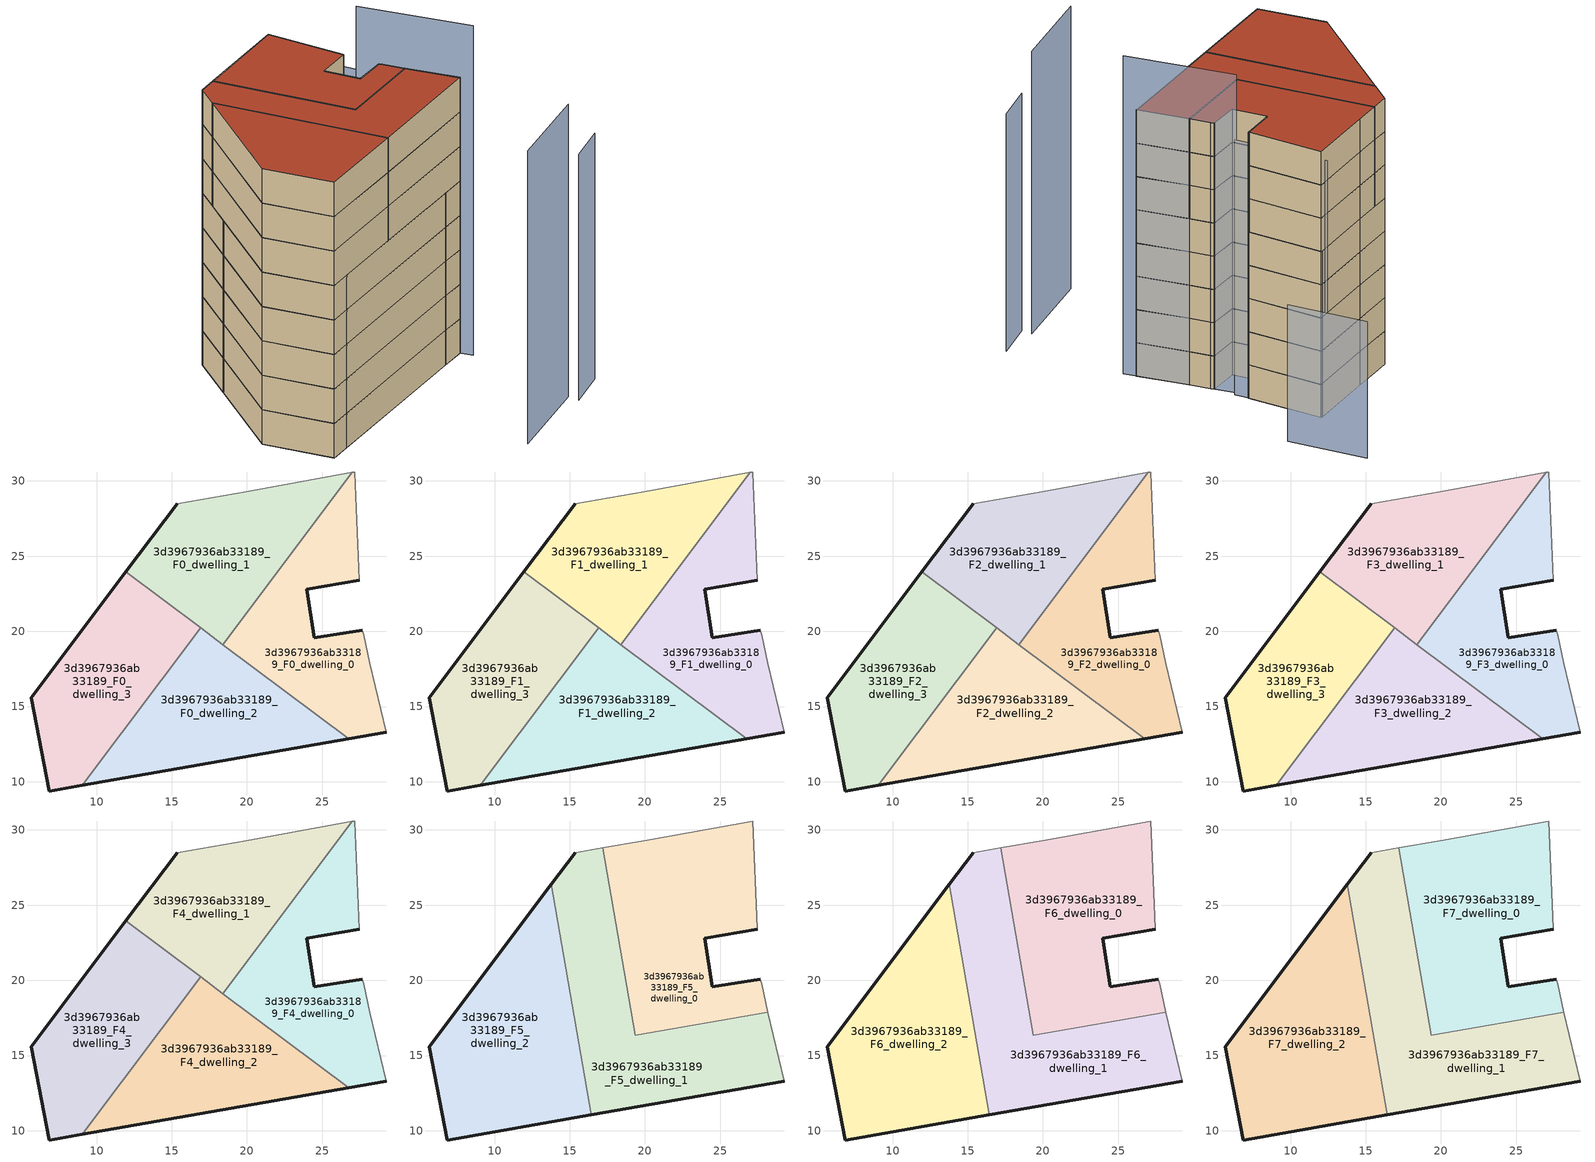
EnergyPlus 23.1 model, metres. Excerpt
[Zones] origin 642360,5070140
3d3967936ab33189_F0_dwelling_0
 floor ground (EU_floor_Construction): 29.27,13.28 28.17,17.89 27.77,19.79 27.67,20.09 24.47,19.59 23.97,22.79 27.47,23.39 27.17,30.59 27.01,30.57 18.4,19.12 26.75,12.84 z0
 wall outside (EU_wall_Construction): 29.27,13.28 26.75,12.84 / 27.47,23.39 23.97,22.79 24.47,19.59 27.67,20.09 z0:3
 wall adiabatic (EU_wall_Construction): 27.67,20.09 27.77,19.79 28.17,17.89 29.27,13.28 / 27.01,30.57 27.17,30.59 27.47,23.39 z0:3
 wall to 3d3967936ab33189_F0_dwelling_1 (EU_wall_Construction): 18.4,19.12 27.01,30.57 z0:3
 wall to 3d3967936ab33189_F0_dwelling_2 (EU_wall_Construction): 26.75,12.84 18.4,19.12 z0:3
3d3967936ab33189_F0_dwelling_1
 floor ground (EU_floor_Construction): 18.4,19.12 27.01,30.57 19.97,29.3 15.36,28.5 11.96,23.97 z0
 wall outside (EU_wall_Construction): 11.96,23.97 15.36,28.5 z0:3
 wall adiabatic (EU_wall_Construction): 15.36,28.5 19.97,29.3 27.01,30.57 z0:3
 wall to 3d3967936ab33189_F0_dwelling_3 (EU_wall_Construction): 16.93,20.23 11.96,23.97 z0:3
 wall to 3d3967936ab33189_F0_dwelling_2 (EU_wall_Construction): 18.4,19.12 16.93,20.23 z0:3
3d3967936ab33189_F0_dwelling_2
 floor ground (EU_floor_Construction): 26.75,12.84 16.93,20.23 9.06,9.77 z0
 wall outside (EU_wall_Construction): 26.75,12.84 9.06,9.77 z0:3
 wall to 3d3967936ab33189_F0_dwelling_3 (EU_wall_Construction): 9.06,9.77 16.93,20.23 z0:3
3d3967936ab33189_F0_dwelling_3
 floor ground (EU_floor_Construction): 9.06,9.77 16.93,20.23 11.96,23.97 5.65,15.59 6.85,9.39 z0
 wall outside (EU_wall_Construction): 9.06,9.77 6.85,9.39 5.65,15.59 11.96,23.97 z0:3
3d3967936ab33189_F1_dwelling_0
 floor to 3d3967936ab33189_F0_dwelling_0 (EU_floor_Construction): 29.27,13.28 28.17,17.89 27.77,19.79 27.67,20.09 24.47,19.59 23.97,22.79 27.47,23.39 27.17,30.59 27.01,30.57 18.4,19.12 26.75,12.84 z3
 wall outside (EU_wall_Construction): 29.27,13.28 26.75,12.84 / 27.47,23.39 23.97,22.79 24.47,19.59 27.67,20.09 z3:6
 wall adiabatic (EU_wall_Construction): 27.67,20.09 27.77,19.79 28.17,17.89 29.27,13.28 / 27.01,30.57 27.17,30.59 27.47,23.39 z3:6
 wall to 3d3967936ab33189_F1_dwelling_1 (EU_wall_Construction): 18.4,19.12 27.01,30.57 z3:6
 wall to 3d3967936ab33189_F1_dwelling_2 (EU_wall_Construction): 26.75,12.84 18.4,19.12 z3:6
3d3967936ab33189_F1_dwelling_1
 floor to 3d3967936ab33189_F0_dwelling_1 (EU_floor_Construction): 18.4,19.12 27.01,30.57 19.97,29.3 15.36,28.5 11.96,23.97 z3
 wall outside (EU_wall_Construction): 11.96,23.97 15.36,28.5 z3:6
 wall adiabatic (EU_wall_Construction): 15.36,28.5 19.97,29.3 27.01,30.57 z3:6
 wall to 3d3967936ab33189_F1_dwelling_3 (EU_wall_Construction): 16.93,20.23 11.96,23.97 z3:6
 wall to 3d3967936ab33189_F1_dwelling_2 (EU_wall_Construction): 18.4,19.12 16.93,20.23 z3:6
3d3967936ab33189_F1_dwelling_2
 floor to 3d3967936ab33189_F0_dwelling_2 (EU_floor_Construction): 26.75,12.84 16.93,20.23 9.06,9.77 z3
 wall outside (EU_wall_Construction): 26.75,12.84 9.06,9.77 z3:6
 wall to 3d3967936ab33189_F1_dwelling_3 (EU_wall_Construction): 9.06,9.77 16.93,20.23 z3:6
3d3967936ab33189_F1_dwelling_3
 floor to 3d3967936ab33189_F0_dwelling_3 (EU_floor_Construction): 9.06,9.77 16.93,20.23 11.96,23.97 5.65,15.59 6.85,9.39 z3
 wall outside (EU_wall_Construction): 9.06,9.77 6.85,9.39 5.65,15.59 11.96,23.97 z3:6
3d3967936ab33189_F2_dwelling_0
 floor to 3d3967936ab33189_F1_dwelling_0 (EU_floor_Construction): 29.27,13.28 28.17,17.89 27.77,19.79 27.67,20.09 24.47,19.59 23.97,22.79 27.47,23.39 27.17,30.59 27.01,30.57 18.4,19.12 26.75,12.84 z6
 wall outside (EU_wall_Construction): 29.27,13.28 26.75,12.84 / 27.47,23.39 23.97,22.79 24.47,19.59 27.67,20.09 z6:9
 wall adiabatic (EU_wall_Construction): 27.67,20.09 27.77,19.79 28.17,17.89 29.27,13.28 / 27.01,30.57 27.17,30.59 27.47,23.39 z6:9
 wall to 3d3967936ab33189_F2_dwelling_1 (EU_wall_Construction): 18.4,19.12 27.01,30.57 z6:9
 wall to 3d3967936ab33189_F2_dwelling_2 (EU_wall_Construction): 26.75,12.84 18.4,19.12 z6:9
3d3967936ab33189_F2_dwelling_1
 floor to 3d3967936ab33189_F1_dwelling_1 (EU_floor_Construction): 18.4,19.12 27.01,30.57 19.97,29.3 15.36,28.5 11.96,23.97 z6
 wall outside (EU_wall_Construction): 11.96,23.97 15.36,28.5 z6:9
 wall adiabatic (EU_wall_Construction): 15.36,28.5 19.97,29.3 27.01,30.57 z6:9
 wall to 3d3967936ab33189_F2_dwelling_3 (EU_wall_Construction): 16.93,20.23 11.96,23.97 z6:9
 wall to 3d3967936ab33189_F2_dwelling_2 (EU_wall_Construction): 18.4,19.12 16.93,20.23 z6:9
3d3967936ab33189_F2_dwelling_2
 floor to 3d3967936ab33189_F1_dwelling_2 (EU_floor_Construction): 26.75,12.84 16.93,20.23 9.06,9.77 z6
 wall outside (EU_wall_Construction): 26.75,12.84 9.06,9.77 z6:9
 wall to 3d3967936ab33189_F2_dwelling_3 (EU_wall_Construction): 9.06,9.77 16.93,20.23 z6:9
3d3967936ab33189_F2_dwelling_3
 floor to 3d3967936ab33189_F1_dwelling_3 (EU_floor_Construction): 9.06,9.77 16.93,20.23 11.96,23.97 5.65,15.59 6.85,9.39 z6
 wall outside (EU_wall_Construction): 9.06,9.77 6.85,9.39 5.65,15.59 11.96,23.97 z6:9
3d3967936ab33189_F3_dwelling_0
 floor to 3d3967936ab33189_F2_dwelling_0 (EU_floor_Construction): 29.27,13.28 28.17,17.89 27.77,19.79 27.67,20.09 24.47,19.59 23.97,22.79 27.47,23.39 27.17,30.59 27.01,30.57 18.4,19.12 26.75,12.84 z9
 wall outside (EU_wall_Construction): 29.27,13.28 26.75,12.84 / 27.47,23.39 23.97,22.79 24.47,19.59 27.67,20.09 z9:12
 wall adiabatic (EU_wall_Construction): 27.67,20.09 27.77,19.79 28.17,17.89 29.27,13.28 / 27.01,30.57 27.17,30.59 27.47,23.39 z9:12
 wall to 3d3967936ab33189_F3_dwelling_1 (EU_wall_Construction): 18.4,19.12 27.01,30.57 z9:12
 wall to 3d3967936ab33189_F3_dwelling_2 (EU_wall_Construction): 26.75,12.84 18.4,19.12 z9:12
3d3967936ab33189_F3_dwelling_1
 floor to 3d3967936ab33189_F2_dwelling_1 (EU_floor_Construction): 18.4,19.12 27.01,30.57 19.97,29.3 15.36,28.5 11.96,23.97 z9
 wall outside (EU_wall_Construction): 11.96,23.97 15.36,28.5 z9:12
 wall adiabatic (EU_wall_Construction): 15.36,28.5 19.97,29.3 27.01,30.57 z9:12
 wall to 3d3967936ab33189_F3_dwelling_3 (EU_wall_Construction): 16.93,20.23 11.96,23.97 z9:12
 wall to 3d3967936ab33189_F3_dwelling_2 (EU_wall_Construction): 18.4,19.12 16.93,20.23 z9:12
3d3967936ab33189_F3_dwelling_2
 floor to 3d3967936ab33189_F2_dwelling_2 (EU_floor_Construction): 26.75,12.84 16.93,20.23 9.06,9.77 z9
 wall outside (EU_wall_Construction): 26.75,12.84 9.06,9.77 z9:12
 wall to 3d3967936ab33189_F3_dwelling_3 (EU_wall_Construction): 9.06,9.77 16.93,20.23 z9:12
3d3967936ab33189_F3_dwelling_3
 floor to 3d3967936ab33189_F2_dwelling_3 (EU_floor_Construction): 9.06,9.77 16.93,20.23 11.96,23.97 5.65,15.59 6.85,9.39 z9
 wall outside (EU_wall_Construction): 9.06,9.77 6.85,9.39 5.65,15.59 11.96,23.97 z9:12
3d3967936ab33189_F4_dwelling_0
 floor to 3d3967936ab33189_F3_dwelling_0 (EU_floor_Construction): 29.27,13.28 28.17,17.89 27.77,19.79 27.67,20.09 24.47,19.59 23.97,22.79 27.47,23.39 27.17,30.59 27.01,30.57 18.4,19.12 26.75,12.84 z12
 wall outside (EU_wall_Construction): 29.27,13.28 26.75,12.84 / 27.47,23.39 23.97,22.79 24.47,19.59 27.67,20.09 z12:15
 wall adiabatic (EU_wall_Construction): 27.67,20.09 27.77,19.79 28.17,17.89 29.27,13.28 / 27.01,30.57 27.17,30.59 27.47,23.39 z12:15
 wall to 3d3967936ab33189_F4_dwelling_1 (EU_wall_Construction): 18.4,19.12 27.01,30.57 z12:15
 wall to 3d3967936ab33189_F4_dwelling_2 (EU_wall_Construction): 26.75,12.84 18.4,19.12 z12:15
3d3967936ab33189_F4_dwelling_1
 floor to 3d3967936ab33189_F3_dwelling_1 (EU_floor_Construction): 18.4,19.12 27.01,30.57 19.97,29.3 15.36,28.5 11.96,23.97 z12
 wall outside (EU_wall_Construction): 11.96,23.97 15.36,28.5 z12:15
 wall adiabatic (EU_wall_Construction): 15.36,28.5 19.97,29.3 27.01,30.57 z12:15
 wall to 3d3967936ab33189_F4_dwelling_3 (EU_wall_Construction): 16.93,20.23 11.96,23.97 z12:15
 wall to 3d3967936ab33189_F4_dwelling_2 (EU_wall_Construction): 18.4,19.12 16.93,20.23 z12:15
3d3967936ab33189_F4_dwelling_2
 floor to 3d3967936ab33189_F3_dwelling_2 (EU_floor_Construction): 26.75,12.84 16.93,20.23 9.06,9.77 z12
 wall outside (EU_wall_Construction): 26.75,12.84 9.06,9.77 z12:15
 wall to 3d3967936ab33189_F4_dwelling_3 (EU_wall_Construction): 9.06,9.77 16.93,20.23 z12:15
 ceiling adiabatic (EU_roof_Construction): 18.96,18.71 16.93,20.23 21.56,16.75 19.36,16.37 z15
3d3967936ab33189_F4_dwelling_3
 floor to 3d3967936ab33189_F3_dwelling_3 (EU_floor_Construction): 9.06,9.77 16.93,20.23 11.96,23.97 5.65,15.59 6.85,9.39 z12
 wall outside (EU_wall_Construction): 9.06,9.77 6.85,9.39 5.65,15.59 11.96,23.97 z12:15
3d3967936ab33189_F5_dwelling_0
 floor to 3d3967936ab33189_F4_dwelling_0 (EU_floor_Construction): 28.17,17.9 27.77,19.79 27.67,20.09 24.47,19.59 23.97,22.79 27.47,23.39 27.47,23.48 27.17,30.59 27.01,30.57 18.79,19.64 18.96,18.71 21.56,16.75 z15
 floor adiabatic (EU_floor_Construction): 21.56,16.75 18.96,18.71 19.36,16.37 z15
 floor to 3d3967936ab33189_F4_dwelling_1 (EU_floor_Construction): 18.79,19.64 27.01,30.57 19.97,29.3 17.2,28.82 z15
 wall outside (EU_wall_Construction): 27.47,23.39 23.97,22.79 24.47,19.59 27.67,20.09 z15:18
 wall adiabatic (EU_wall_Construction): 27.67,20.09 27.77,19.79 28.17,17.9 / 17.2,28.82 19.97,29.3 27.17,30.59 27.47,23.48 27.47,23.39 z15:18
 wall to 3d3967936ab33189_F5_dwelling_1 (EU_wall_Construction): 28.17,17.9 19.36,16.37 17.2,28.82 z15:18
3d3967936ab33189_F5_dwelling_1
 floor to 3d3967936ab33189_F4_dwelling_1 (EU_floor_Construction): 18.4,19.12 18.79,19.64 17.2,28.82 15.36,28.5 13.77,26.38 14.52,22.04 z15
 floor to 3d3967936ab33189_F4_dwelling_0 (EU_floor_Construction): 29.27,13.28 28.17,17.89 28.17,17.9 21.56,16.75 26.75,12.84 z15; 18.96,18.71 18.79,19.64 18.4,19.12 z15
 floor to 3d3967936ab33189_F4_dwelling_2 (EU_floor_Construction): 26.75,12.84 21.56,16.75 19.36,16.37 18.96,18.71 16.93,20.23 15.23,17.97 16.43,11.05 z15
 floor to 3d3967936ab33189_F4_dwelling_3 (EU_floor_Construction): 15.23,17.97 16.93,20.23 14.52,22.04 z15
 wall outside (EU_wall_Construction): 29.27,13.28 16.43,11.05 / 13.77,26.38 15.36,28.5 z15:18
 wall adiabatic (EU_wall_Construction): 28.17,17.9 28.17,17.89 29.27,13.28 / 15.36,28.5 17.2,28.82 z15:18
 wall to 3d3967936ab33189_F5_dwelling_2 (EU_wall_Construction): 16.43,11.05 13.77,26.38 z15:18
3d3967936ab33189_F5_dwelling_2
 floor to 3d3967936ab33189_F4_dwelling_2 (EU_floor_Construction): 16.43,11.05 15.23,17.97 9.06,9.77 z15
 floor to 3d3967936ab33189_F4_dwelling_3 (EU_floor_Construction): 9.06,9.77 15.23,17.97 14.52,22.04 11.96,23.97 5.65,15.59 6.85,9.39 z15
 floor to 3d3967936ab33189_F4_dwelling_1 (EU_floor_Construction): 14.52,22.04 13.77,26.38 11.96,23.97 z15
 wall outside (EU_wall_Construction): 16.43,11.05 6.85,9.39 5.65,15.59 13.77,26.38 z15:18
3d3967936ab33189_F6_dwelling_0
 floor to 3d3967936ab33189_F5_dwelling_0 (EU_floor_Construction): 28.17,17.9 27.77,19.79 27.67,20.09 24.47,19.59 23.97,22.79 27.47,23.39 27.47,23.48 27.17,30.59 19.97,29.3 17.2,28.82 19.36,16.37 z18
 wall outside (EU_wall_Construction): 27.47,23.39 23.97,22.79 24.47,19.59 27.67,20.09 z18:21
 wall adiabatic (EU_wall_Construction): 27.67,20.09 27.77,19.79 28.17,17.9 / 17.2,28.82 19.97,29.3 27.17,30.59 27.47,23.48 27.47,23.39 z18:21
 wall to 3d3967936ab33189_F6_dwelling_1 (EU_wall_Construction): 28.17,17.9 19.36,16.37 17.2,28.82 z18:21
3d3967936ab33189_F6_dwelling_1
 floor to 3d3967936ab33189_F5_dwelling_1 (EU_floor_Construction): 29.27,13.28 28.17,17.89 28.17,17.9 19.36,16.37 17.2,28.82 15.36,28.5 13.77,26.38 16.43,11.05 z18
 wall outside (EU_wall_Construction): 29.27,13.28 16.43,11.05 / 13.77,26.38 15.36,28.5 z18:21
 wall adiabatic (EU_wall_Construction): 28.17,17.9 28.17,17.89 29.27,13.28 / 15.36,28.5 17.2,28.82 z18:21
 wall to 3d3967936ab33189_F6_dwelling_2 (EU_wall_Construction): 16.43,11.05 13.77,26.38 z18:21
3d3967936ab33189_F6_dwelling_2
 floor to 3d3967936ab33189_F5_dwelling_2 (EU_floor_Construction): 16.43,11.05 13.77,26.38 5.65,15.59 6.85,9.39 z18
 wall outside (EU_wall_Construction): 16.43,11.05 6.85,9.39 5.65,15.59 13.77,26.38 z18:21
3d3967936ab33189_F7_dwelling_0
 floor to 3d3967936ab33189_F6_dwelling_0 (EU_floor_Construction): 28.17,17.9 27.77,19.79 27.67,20.09 24.47,19.59 23.97,22.79 27.47,23.39 27.47,23.48 27.17,30.59 19.97,29.3 17.2,28.82 19.36,16.37 z21
 wall outside (EU_wall_Construction): 27.47,23.39 23.97,22.79 24.47,19.59 27.67,20.09 z21:24
 wall adiabatic (EU_wall_Construction): 27.67,20.09 27.77,19.79 28.17,17.9 / 17.2,28.82 19.97,29.3 27.17,30.59 27.47,23.48 27.47,23.39 z21:24
 wall to 3d3967936ab33189_F7_dwelling_1 (EU_wall_Construction): 28.17,17.9 19.36,16.37 17.2,28.82 z21:24
 roof outside (EU_roof_Construction): 27.17,30.59 27.47,23.48 27.47,23.39 23.97,22.79 24.47,19.59 27.67,20.09 27.77,19.79 28.17,17.9 19.36,16.37 17.2,28.82 19.97,29.3 z24
3d3967936ab33189_F7_dwelling_1
 floor to 3d3967936ab33189_F6_dwelling_1 (EU_floor_Construction): 29.27,13.28 28.17,17.89 28.17,17.9 19.36,16.37 17.2,28.82 15.36,28.5 13.77,26.38 16.43,11.05 z21
 wall outside (EU_wall_Construction): 29.27,13.28 16.43,11.05 / 13.77,26.38 15.36,28.5 z21:24
 wall adiabatic (EU_wall_Construction): 28.17,17.9 28.17,17.89 29.27,13.28 / 15.36,28.5 17.2,28.82 z21:24
 wall to 3d3967936ab33189_F7_dwelling_2 (EU_wall_Construction): 16.43,11.05 13.77,26.38 z21:24
 roof outside (EU_roof_Construction): 28.17,17.9 28.17,17.89 29.27,13.28 16.43,11.05 13.77,26.38 15.36,28.5 17.2,28.82 19.36,16.37 z24
3d3967936ab33189_F7_dwelling_2
 floor to 3d3967936ab33189_F6_dwelling_2 (EU_floor_Construction): 16.43,11.05 13.77,26.38 5.65,15.59 6.85,9.39 z21
 wall outside (EU_wall_Construction): 16.43,11.05 6.85,9.39 5.65,15.59 13.77,26.38 z21:24
 roof outside (EU_roof_Construction): 13.77,26.38 16.43,11.05 6.85,9.39 5.65,15.59 z24
shading: 18.16,-1.43 27.39,1.32 z0:25.5; 27.37,0.28 31.47,1.68 z0:21.4; 29.53,12.17 27.19,21.97 z0:28.7; 27.57,22.09 26.55,30.72 z0:23; 32.59,31.1 31.51,38.39 z0:12.3
[Building]
EU S2 Campaign: North Axis=0; Terrain=City; Solar Distribution=FullExterior
[Site:Location]
Lyon-Bron: Latitude=45.75; Longitude=5; Time Zone=1; Elevation=198
[SizingPeriod:WeatherFileDays]
AnnualSizingPeriod: Begin Month=1; Begin Day of Month=1; End Month=12; End Day of Month=31; Day of Week for Start Day=Monday; Use Weather File Daylight Saving Period=No; Use Weather File Rain and Snow Indicators=No
[MATERIAL]
EU_InternalMass_Material: Roughness=MediumRough; Thickness=0.1; Conductivity=1; Density=1800; Specific Heat=900; Thermal Absorptance=0.9; Solar Absorptance=0.7; Visible Absorptance=0.7
[MATERIAL:NOMASS] Roughness=MediumRough; Thermal Absorptance=0.9; Solar Absorptance=0.7; Visible Absorptance=0.7
Name | Thermal Resistance
EU_wall_NoMass | 0.776494
EU_roof_NoMass | 0.486893
EU_floor_NoMass | 0.421597
[CONSTRUCTION]
EU_wall_Construction: EU_wall_NoMass
EU_roof_Construction: EU_roof_NoMass
EU_floor_Construction: EU_floor_NoMass
EU_InternalMass_Construction: EU_InternalMass_Material
[ZONE] Type=1; Multiplier=1; Ceiling Height=autocalculate; Floor Area=autocalculate; Part of Total Floor Area=Yes
Name | Volume
3d3967936ab33189_F0_dwelling_0; 3d3967936ab33189_F1_dwelling_0; 3d3967936ab33189_F2_dwelling_0; 3d3967936ab33189_F3_dwelling_0; 3d3967936ab33189_F4_dwelling_0 | 241.295
3d3967936ab33189_F5_dwelling_0; 3d3967936ab33189_F6_dwelling_0; 3d3967936ab33189_F7_dwelling_0 | 321.749
3d3967936ab33189_F0_dwelling_1; 3d3967936ab33189_F1_dwelling_1; 3d3967936ab33189_F2_dwelling_1; 3d3967936ab33189_F3_dwelling_1; 3d3967936ab33189_F4_dwelling_1 | 241.317
3d3967936ab33189_F5_dwelling_1; 3d3967936ab33189_F6_dwelling_1; 3d3967936ab33189_F7_dwelling_1 | 321.73
3d3967936ab33189_F0_dwelling_2; 3d3967936ab33189_F1_dwelling_2; 3d3967936ab33189_F2_dwelling_2; 3d3967936ab33189_F3_dwelling_2; 3d3967936ab33189_F4_dwelling_2 | 241.302
3d3967936ab33189_F5_dwelling_2; 3d3967936ab33189_F6_dwelling_2; 3d3967936ab33189_F7_dwelling_2 | 321.717
3d3967936ab33189_F0_dwelling_3; 3d3967936ab33189_F1_dwelling_3; 3d3967936ab33189_F2_dwelling_3; 3d3967936ab33189_F3_dwelling_3; 3d3967936ab33189_F4_dwelling_3 | 241.298
[INTERNALMASS] Construction=EU_InternalMass_Construction
Name | Zone or ZoneList | Surface Area
3d3967936ab33189_F0_dwelling_0_EU_InternalMass | 3d3967936ab33189_F0_dwelling_0 | 80.4311
3d3967936ab33189_F0_dwelling_1_EU_InternalMass | 3d3967936ab33189_F0_dwelling_1 | 80.4397
3d3967936ab33189_F0_dwelling_2_EU_InternalMass | 3d3967936ab33189_F0_dwelling_2 | 80.4341
3d3967936ab33189_F0_dwelling_3_EU_InternalMass | 3d3967936ab33189_F0_dwelling_3 | 80.4296
3d3967936ab33189_F1_dwelling_0_EU_InternalMass | 3d3967936ab33189_F1_dwelling_0 | 80.4311
3d3967936ab33189_F1_dwelling_1_EU_InternalMass | 3d3967936ab33189_F1_dwelling_1 | 80.4397
3d3967936ab33189_F1_dwelling_2_EU_InternalMass | 3d3967936ab33189_F1_dwelling_2 | 80.4341
3d3967936ab33189_F1_dwelling_3_EU_InternalMass | 3d3967936ab33189_F1_dwelling_3 | 80.4296
3d3967936ab33189_F2_dwelling_0_EU_InternalMass | 3d3967936ab33189_F2_dwelling_0 | 80.4311
3d3967936ab33189_F2_dwelling_1_EU_InternalMass | 3d3967936ab33189_F2_dwelling_1 | 80.4397
3d3967936ab33189_F2_dwelling_2_EU_InternalMass | 3d3967936ab33189_F2_dwelling_2 | 80.4341
3d3967936ab33189_F2_dwelling_3_EU_InternalMass | 3d3967936ab33189_F2_dwelling_3 | 80.4296
3d3967936ab33189_F3_dwelling_0_EU_InternalMass | 3d3967936ab33189_F3_dwelling_0 | 80.4311
3d3967936ab33189_F3_dwelling_1_EU_InternalMass | 3d3967936ab33189_F3_dwelling_1 | 80.4397
3d3967936ab33189_F3_dwelling_2_EU_InternalMass | 3d3967936ab33189_F3_dwelling_2 | 80.4341
3d3967936ab33189_F3_dwelling_3_EU_InternalMass | 3d3967936ab33189_F3_dwelling_3 | 80.4296
3d3967936ab33189_F4_dwelling_0_EU_InternalMass | 3d3967936ab33189_F4_dwelling_0 | 80.4311
3d3967936ab33189_F4_dwelling_1_EU_InternalMass | 3d3967936ab33189_F4_dwelling_1 | 80.4397
3d3967936ab33189_F4_dwelling_2_EU_InternalMass | 3d3967936ab33189_F4_dwelling_2 | 80.4341
3d3967936ab33189_F4_dwelling_3_EU_InternalMass | 3d3967936ab33189_F4_dwelling_3 | 80.4296
3d3967936ab33189_F5_dwelling_0_EU_InternalMass | 3d3967936ab33189_F5_dwelling_0 | 107.25
3d3967936ab33189_F5_dwelling_1_EU_InternalMass | 3d3967936ab33189_F5_dwelling_1 | 107.244
3d3967936ab33189_F5_dwelling_2_EU_InternalMass | 3d3967936ab33189_F5_dwelling_2 | 107.241
3d3967936ab33189_F6_dwelling_0_EU_InternalMass | 3d3967936ab33189_F6_dwelling_0 | 107.25
3d3967936ab33189_F6_dwelling_1_EU_InternalMass | 3d3967936ab33189_F6_dwelling_1 | 107.244
3d3967936ab33189_F6_dwelling_2_EU_InternalMass | 3d3967936ab33189_F6_dwelling_2 | 107.241
3d3967936ab33189_F7_dwelling_0_EU_InternalMass | 3d3967936ab33189_F7_dwelling_0 | 107.25
3d3967936ab33189_F7_dwelling_1_EU_InternalMass | 3d3967936ab33189_F7_dwelling_1 | 107.244
3d3967936ab33189_F7_dwelling_2_EU_InternalMass | 3d3967936ab33189_F7_dwelling_2 | 107.241
[OTHEREQUIPMENT] Fuel Type=Electricity; Design Level Calculation Method=Watts/Area; Power per Zone Floor Area=1; Fraction Latent=0; Fraction Radiant=0; Fraction Lost=0; Carbon Dioxide Generation Rate=0; EndUse Subcategory=EU_Step8_InternalGains
Name | Zone or ZoneList or Space or SpaceList | Schedule
EU_Step8_InternalGain_3d3967936ab33189_F0_dwelling_0_f000 | 3d3967936ab33189_F0_dwelling_0 | EU_Step8_GainSchedule_3d3967936ab33189_F0_dwelling_0_f000
EU_Step8_InternalGain_3d3967936ab33189_F0_dwelling_1_f000 | 3d3967936ab33189_F0_dwelling_1 | EU_Step8_GainSchedule_3d3967936ab33189_F0_dwelling_1_f000
EU_Step8_InternalGain_3d3967936ab33189_F0_dwelling_2_f000 | 3d3967936ab33189_F0_dwelling_2 | EU_Step8_GainSchedule_3d3967936ab33189_F0_dwelling_2_f000
EU_Step8_InternalGain_3d3967936ab33189_F0_dwelling_3_f000 | 3d3967936ab33189_F0_dwelling_3 | EU_Step8_GainSchedule_3d3967936ab33189_F0_dwelling_3_f000
EU_Step8_InternalGain_3d3967936ab33189_F1_dwelling_0_f000 | 3d3967936ab33189_F1_dwelling_0 | EU_Step8_GainSchedule_3d3967936ab33189_F1_dwelling_0_f000
EU_Step8_InternalGain_3d3967936ab33189_F1_dwelling_1_f000 | 3d3967936ab33189_F1_dwelling_1 | EU_Step8_GainSchedule_3d3967936ab33189_F1_dwelling_1_f000
EU_Step8_InternalGain_3d3967936ab33189_F1_dwelling_2_f000 | 3d3967936ab33189_F1_dwelling_2 | EU_Step8_GainSchedule_3d3967936ab33189_F1_dwelling_2_f000
EU_Step8_InternalGain_3d3967936ab33189_F1_dwelling_3_f000 | 3d3967936ab33189_F1_dwelling_3 | EU_Step8_GainSchedule_3d3967936ab33189_F1_dwelling_3_f000
EU_Step8_InternalGain_3d3967936ab33189_F2_dwelling_0_f000 | 3d3967936ab33189_F2_dwelling_0 | EU_Step8_GainSchedule_3d3967936ab33189_F2_dwelling_0_f000
EU_Step8_InternalGain_3d3967936ab33189_F2_dwelling_1_f000 | 3d3967936ab33189_F2_dwelling_1 | EU_Step8_GainSchedule_3d3967936ab33189_F2_dwelling_1_f000
EU_Step8_InternalGain_3d3967936ab33189_F2_dwelling_2_f000 | 3d3967936ab33189_F2_dwelling_2 | EU_Step8_GainSchedule_3d3967936ab33189_F2_dwelling_2_f000
EU_Step8_InternalGain_3d3967936ab33189_F2_dwelling_3_f000 | 3d3967936ab33189_F2_dwelling_3 | EU_Step8_GainSchedule_3d3967936ab33189_F2_dwelling_3_f000
EU_Step8_InternalGain_3d3967936ab33189_F3_dwelling_0_f000 | 3d3967936ab33189_F3_dwelling_0 | EU_Step8_GainSchedule_3d3967936ab33189_F3_dwelling_0_f000
EU_Step8_InternalGain_3d3967936ab33189_F3_dwelling_1_f000 | 3d3967936ab33189_F3_dwelling_1 | EU_Step8_GainSchedule_3d3967936ab33189_F3_dwelling_1_f000
EU_Step8_InternalGain_3d3967936ab33189_F3_dwelling_2_f000 | 3d3967936ab33189_F3_dwelling_2 | EU_Step8_GainSchedule_3d3967936ab33189_F3_dwelling_2_f000
EU_Step8_InternalGain_3d3967936ab33189_F3_dwelling_3_f000 | 3d3967936ab33189_F3_dwelling_3 | EU_Step8_GainSchedule_3d3967936ab33189_F3_dwelling_3_f000
EU_Step8_InternalGain_3d3967936ab33189_F4_dwelling_0_f000 | 3d3967936ab33189_F4_dwelling_0 | EU_Step8_GainSchedule_3d3967936ab33189_F4_dwelling_0_f000
EU_Step8_InternalGain_3d3967936ab33189_F4_dwelling_1_f000 | 3d3967936ab33189_F4_dwelling_1 | EU_Step8_GainSchedule_3d3967936ab33189_F4_dwelling_1_f000
EU_Step8_InternalGain_3d3967936ab33189_F4_dwelling_2_f000 | 3d3967936ab33189_F4_dwelling_2 | EU_Step8_GainSchedule_3d3967936ab33189_F4_dwelling_2_f000
EU_Step8_InternalGain_3d3967936ab33189_F4_dwelling_3_f000 | 3d3967936ab33189_F4_dwelling_3 | EU_Step8_GainSchedule_3d3967936ab33189_F4_dwelling_3_f000
EU_Step8_InternalGain_3d3967936ab33189_F5_dwelling_0_f000 | 3d3967936ab33189_F5_dwelling_0 | EU_Step8_GainSchedule_3d3967936ab33189_F5_dwelling_0_f000
EU_Step8_InternalGain_3d3967936ab33189_F5_dwelling_1_f000 | 3d3967936ab33189_F5_dwelling_1 | EU_Step8_GainSchedule_3d3967936ab33189_F5_dwelling_1_f000
EU_Step8_InternalGain_3d3967936ab33189_F5_dwelling_2_f000 | 3d3967936ab33189_F5_dwelling_2 | EU_Step8_GainSchedule_3d3967936ab33189_F5_dwelling_2_f000
EU_Step8_InternalGain_3d3967936ab33189_F6_dwelling_0_f000 | 3d3967936ab33189_F6_dwelling_0 | EU_Step8_GainSchedule_3d3967936ab33189_F6_dwelling_0_f000
EU_Step8_InternalGain_3d3967936ab33189_F6_dwelling_1_f000 | 3d3967936ab33189_F6_dwelling_1 | EU_Step8_GainSchedule_3d3967936ab33189_F6_dwelling_1_f000
EU_Step8_InternalGain_3d3967936ab33189_F6_dwelling_2_f000 | 3d3967936ab33189_F6_dwelling_2 | EU_Step8_GainSchedule_3d3967936ab33189_F6_dwelling_2_f000
EU_Step8_InternalGain_3d3967936ab33189_F7_dwelling_0_f000 | 3d3967936ab33189_F7_dwelling_0 | EU_Step8_GainSchedule_3d3967936ab33189_F7_dwelling_0_f000
EU_Step8_InternalGain_3d3967936ab33189_F7_dwelling_1_f000 | 3d3967936ab33189_F7_dwelling_1 | EU_Step8_GainSchedule_3d3967936ab33189_F7_dwelling_1_f000
EU_Step8_InternalGain_3d3967936ab33189_F7_dwelling_2_f000 | 3d3967936ab33189_F7_dwelling_2 | EU_Step8_GainSchedule_3d3967936ab33189_F7_dwelling_2_f000
[ZONEVENTILATION:DESIGNFLOWRATE] Schedule=EU_AlwaysOn; Design Flow Rate Calculation Method=AirChanges/Hour; Air Changes per Hour=0.693814; Ventilation Type=Natural; Fan Pressure Rise=0; Fan Total Efficiency=1; Constant Term Coefficient=1; Temperature Term Coefficient=0; Velocity Term Coefficient=0; Velocity Squared Term Coefficient=0; Minimum Indoor Temperature=-100; Maximum Indoor Temperature=100; Delta Temperature=-100; Minimum Outdoor Temperature=-100; Maximum Outdoor Temperature=100; Maximum Wind Speed=40
Name | Zone or ZoneList or Space or SpaceList
EU_ConstantAir_3d3967936ab33189_F0_dwelling_0 | 3d3967936ab33189_F0_dwelling_0
EU_ConstantAir_3d3967936ab33189_F0_dwelling_1 | 3d3967936ab33189_F0_dwelling_1
EU_ConstantAir_3d3967936ab33189_F0_dwelling_2 | 3d3967936ab33189_F0_dwelling_2
EU_ConstantAir_3d3967936ab33189_F0_dwelling_3 | 3d3967936ab33189_F0_dwelling_3
EU_ConstantAir_3d3967936ab33189_F1_dwelling_0 | 3d3967936ab33189_F1_dwelling_0
EU_ConstantAir_3d3967936ab33189_F1_dwelling_1 | 3d3967936ab33189_F1_dwelling_1
EU_ConstantAir_3d3967936ab33189_F1_dwelling_2 | 3d3967936ab33189_F1_dwelling_2
EU_ConstantAir_3d3967936ab33189_F1_dwelling_3 | 3d3967936ab33189_F1_dwelling_3
EU_ConstantAir_3d3967936ab33189_F2_dwelling_0 | 3d3967936ab33189_F2_dwelling_0
EU_ConstantAir_3d3967936ab33189_F2_dwelling_1 | 3d3967936ab33189_F2_dwelling_1
EU_ConstantAir_3d3967936ab33189_F2_dwelling_2 | 3d3967936ab33189_F2_dwelling_2
EU_ConstantAir_3d3967936ab33189_F2_dwelling_3 | 3d3967936ab33189_F2_dwelling_3
EU_ConstantAir_3d3967936ab33189_F3_dwelling_0 | 3d3967936ab33189_F3_dwelling_0
EU_ConstantAir_3d3967936ab33189_F3_dwelling_1 | 3d3967936ab33189_F3_dwelling_1
EU_ConstantAir_3d3967936ab33189_F3_dwelling_2 | 3d3967936ab33189_F3_dwelling_2
EU_ConstantAir_3d3967936ab33189_F3_dwelling_3 | 3d3967936ab33189_F3_dwelling_3
EU_ConstantAir_3d3967936ab33189_F4_dwelling_0 | 3d3967936ab33189_F4_dwelling_0
EU_ConstantAir_3d3967936ab33189_F4_dwelling_1 | 3d3967936ab33189_F4_dwelling_1
EU_ConstantAir_3d3967936ab33189_F4_dwelling_2 | 3d3967936ab33189_F4_dwelling_2
EU_ConstantAir_3d3967936ab33189_F4_dwelling_3 | 3d3967936ab33189_F4_dwelling_3
EU_ConstantAir_3d3967936ab33189_F5_dwelling_0 | 3d3967936ab33189_F5_dwelling_0
EU_ConstantAir_3d3967936ab33189_F5_dwelling_1 | 3d3967936ab33189_F5_dwelling_1
EU_ConstantAir_3d3967936ab33189_F5_dwelling_2 | 3d3967936ab33189_F5_dwelling_2
EU_ConstantAir_3d3967936ab33189_F6_dwelling_0 | 3d3967936ab33189_F6_dwelling_0
EU_ConstantAir_3d3967936ab33189_F6_dwelling_1 | 3d3967936ab33189_F6_dwelling_1
EU_ConstantAir_3d3967936ab33189_F6_dwelling_2 | 3d3967936ab33189_F6_dwelling_2
EU_ConstantAir_3d3967936ab33189_F7_dwelling_0 | 3d3967936ab33189_F7_dwelling_0
EU_ConstantAir_3d3967936ab33189_F7_dwelling_1 | 3d3967936ab33189_F7_dwelling_1
EU_ConstantAir_3d3967936ab33189_F7_dwelling_2 | 3d3967936ab33189_F7_dwelling_2
[HVACTEMPLATE:THERMOSTAT] Constant Heating Setpoint=20; Constant Cooling Setpoint=50
EU_HeatOnly_3d3967936ab33189_F0_dwelling_0; EU_HeatOnly_3d3967936ab33189_F0_dwelling_1; EU_HeatOnly_3d3967936ab33189_F0_dwelling_2; EU_HeatOnly_3d3967936ab33189_F0_dwelling_3; EU_HeatOnly_3d3967936ab33189_F1_dwelling_0; EU_HeatOnly_3d3967936ab33189_F1_dwelling_1; EU_HeatOnly_3d3967936ab33189_F1_dwelling_2; EU_HeatOnly_3d3967936ab33189_F1_dwelling_3; EU_HeatOnly_3d3967936ab33189_F2_dwelling_0; EU_HeatOnly_3d3967936ab33189_F2_dwelling_1; EU_HeatOnly_3d3967936ab33189_F2_dwelling_2; EU_HeatOnly_3d3967936ab33189_F2_dwelling_3; EU_HeatOnly_3d3967936ab33189_F3_dwelling_0; EU_HeatOnly_3d3967936ab33189_F3_dwelling_1; EU_HeatOnly_3d3967936ab33189_F3_dwelling_2; EU_HeatOnly_3d3967936ab33189_F3_dwelling_3; EU_HeatOnly_3d3967936ab33189_F4_dwelling_0; EU_HeatOnly_3d3967936ab33189_F4_dwelling_1; EU_HeatOnly_3d3967936ab33189_F4_dwelling_2; EU_HeatOnly_3d3967936ab33189_F4_dwelling_3; EU_HeatOnly_3d3967936ab33189_F5_dwelling_0; EU_HeatOnly_3d3967936ab33189_F5_dwelling_1; EU_HeatOnly_3d3967936ab33189_F5_dwelling_2; EU_HeatOnly_3d3967936ab33189_F6_dwelling_0; EU_HeatOnly_3d3967936ab33189_F6_dwelling_1; EU_HeatOnly_3d3967936ab33189_F6_dwelling_2; EU_HeatOnly_3d3967936ab33189_F7_dwelling_0; EU_HeatOnly_3d3967936ab33189_F7_dwelling_1; EU_HeatOnly_3d3967936ab33189_F7_dwelling_2
[HVACTEMPLATE:ZONE:IDEALLOADSAIRSYSTEM] System Availability Schedule=EU_AlwaysOn; Maximum Heating Supply Air Temperature=50; Minimum Cooling Supply Air Temperature=13; Maximum Heating Supply Air Humidity Ratio=0.0156; Minimum Cooling Supply Air Humidity Ratio=0.0077; Heating Limit=NoLimit; Cooling Limit=NoLimit; Heating Availability Schedule=EU_AlwaysOn; Cooling Availability Schedule=EU_CoolingOff; Dehumidification Control Type=ConstantSensibleHeatRatio; Cooling Sensible Heat Ratio=0.7; Dehumidification Setpoint=60; Humidification Control Type=None; Humidification Setpoint=30; Outdoor Air Method=None; Outdoor Air Flow Rate per Person=0.00944; Outdoor Air Flow Rate per Zone Floor Area=0; Outdoor Air Flow Rate per Zone=0; Demand Controlled Ventilation Type=None; Outdoor Air Economizer Type=NoEconomizer; Heat Recovery Type=None; Sensible Heat Recovery Effectiveness=0.7; Latent Heat Recovery Effectiveness=0.65
Name | Template Thermostat
3d3967936ab33189_F0_dwelling_0 | EU_HeatOnly_3d3967936ab33189_F0_dwelling_0
3d3967936ab33189_F0_dwelling_1 | EU_HeatOnly_3d3967936ab33189_F0_dwelling_1
3d3967936ab33189_F0_dwelling_2 | EU_HeatOnly_3d3967936ab33189_F0_dwelling_2
3d3967936ab33189_F0_dwelling_3 | EU_HeatOnly_3d3967936ab33189_F0_dwelling_3
3d3967936ab33189_F1_dwelling_0 | EU_HeatOnly_3d3967936ab33189_F1_dwelling_0
3d3967936ab33189_F1_dwelling_1 | EU_HeatOnly_3d3967936ab33189_F1_dwelling_1
3d3967936ab33189_F1_dwelling_2 | EU_HeatOnly_3d3967936ab33189_F1_dwelling_2
3d3967936ab33189_F1_dwelling_3 | EU_HeatOnly_3d3967936ab33189_F1_dwelling_3
3d3967936ab33189_F2_dwelling_0 | EU_HeatOnly_3d3967936ab33189_F2_dwelling_0
3d3967936ab33189_F2_dwelling_1 | EU_HeatOnly_3d3967936ab33189_F2_dwelling_1
3d3967936ab33189_F2_dwelling_2 | EU_HeatOnly_3d3967936ab33189_F2_dwelling_2
3d3967936ab33189_F2_dwelling_3 | EU_HeatOnly_3d3967936ab33189_F2_dwelling_3
3d3967936ab33189_F3_dwelling_0 | EU_HeatOnly_3d3967936ab33189_F3_dwelling_0
3d3967936ab33189_F3_dwelling_1 | EU_HeatOnly_3d3967936ab33189_F3_dwelling_1
3d3967936ab33189_F3_dwelling_2 | EU_HeatOnly_3d3967936ab33189_F3_dwelling_2
3d3967936ab33189_F3_dwelling_3 | EU_HeatOnly_3d3967936ab33189_F3_dwelling_3
3d3967936ab33189_F4_dwelling_0 | EU_HeatOnly_3d3967936ab33189_F4_dwelling_0
3d3967936ab33189_F4_dwelling_1 | EU_HeatOnly_3d3967936ab33189_F4_dwelling_1
3d3967936ab33189_F4_dwelling_2 | EU_HeatOnly_3d3967936ab33189_F4_dwelling_2
3d3967936ab33189_F4_dwelling_3 | EU_HeatOnly_3d3967936ab33189_F4_dwelling_3
3d3967936ab33189_F5_dwelling_0 | EU_HeatOnly_3d3967936ab33189_F5_dwelling_0
3d3967936ab33189_F5_dwelling_1 | EU_HeatOnly_3d3967936ab33189_F5_dwelling_1
3d3967936ab33189_F5_dwelling_2 | EU_HeatOnly_3d3967936ab33189_F5_dwelling_2
3d3967936ab33189_F6_dwelling_0 | EU_HeatOnly_3d3967936ab33189_F6_dwelling_0
3d3967936ab33189_F6_dwelling_1 | EU_HeatOnly_3d3967936ab33189_F6_dwelling_1
3d3967936ab33189_F6_dwelling_2 | EU_HeatOnly_3d3967936ab33189_F6_dwelling_2
3d3967936ab33189_F7_dwelling_0 | EU_HeatOnly_3d3967936ab33189_F7_dwelling_0
3d3967936ab33189_F7_dwelling_1 | EU_HeatOnly_3d3967936ab33189_F7_dwelling_1
3d3967936ab33189_F7_dwelling_2 | EU_HeatOnly_3d3967936ab33189_F7_dwelling_2
[SIZING:ZONE] Zone Cooling Design Supply Air Temperature Input Method=SupplyAirTemperature; Zone Cooling Design Supply Air Temperature=13; Zone Heating Design Supply Air Temperature Input Method=SupplyAirTemperature; Zone Heating Design Supply Air Temperature=50; Zone Cooling Design Supply Air Humidity Ratio=0.008; Zone Heating Design Supply Air Humidity Ratio=0.008; Cooling Design Air Flow Method=DesignDay; Cooling Design Air Flow Rate=0; Cooling Minimum Air Flow per Zone Floor Area=0.000762; Cooling Minimum Air Flow=0; Cooling Minimum Air Flow Fraction=0.2; Heating Design Air Flow Method=DesignDay; Heating Design Air Flow Rate=0; Heating Maximum Air Flow per Zone Floor Area=0.002032; Heating Maximum Air Flow=0.141576; Heating Maximum Air Flow Fraction=0.3; Account for Dedicated Outdoor Air System=No; Dedicated Outdoor Air System Control Strategy=NeutralSupplyAir; Dedicated Outdoor Air Low Setpoint Temperature for Design=autosize; Dedicated Outdoor Air High Setpoint Temperature for Design=autosize; Zone Load Sizing Method=Sensible Load Only No Latent Load; Zone Latent Cooling Design Supply Air Humidity Ratio Input Method=HumidityRatioDifference; Zone Cooling Design Supply Air Humidity Ratio Difference=0.005; Zone Latent Heating Design Supply Air Humidity Ratio Input Method=HumidityRatioDifference; Zone Humidification Design Supply Air Humidity Ratio Difference=0.005
3d3967936ab33189_F0_dwelling_0; 3d3967936ab33189_F0_dwelling_1; 3d3967936ab33189_F0_dwelling_2; 3d3967936ab33189_F0_dwelling_3; 3d3967936ab33189_F1_dwelling_0; 3d3967936ab33189_F1_dwelling_1; 3d3967936ab33189_F1_dwelling_2; 3d3967936ab33189_F1_dwelling_3; 3d3967936ab33189_F2_dwelling_0; 3d3967936ab33189_F2_dwelling_1; 3d3967936ab33189_F2_dwelling_2; 3d3967936ab33189_F2_dwelling_3; 3d3967936ab33189_F3_dwelling_0; 3d3967936ab33189_F3_dwelling_1; 3d3967936ab33189_F3_dwelling_2; 3d3967936ab33189_F3_dwelling_3; 3d3967936ab33189_F4_dwelling_0; 3d3967936ab33189_F4_dwelling_1; 3d3967936ab33189_F4_dwelling_2; 3d3967936ab33189_F4_dwelling_3; 3d3967936ab33189_F5_dwelling_0; 3d3967936ab33189_F5_dwelling_1; 3d3967936ab33189_F5_dwelling_2; 3d3967936ab33189_F6_dwelling_0; 3d3967936ab33189_F6_dwelling_1; 3d3967936ab33189_F6_dwelling_2; 3d3967936ab33189_F7_dwelling_0; 3d3967936ab33189_F7_dwelling_1; 3d3967936ab33189_F7_dwelling_2
[SCHEDULE:CONSTANT]
Name | Hourly Value
EU_AlwaysOn | 1
EU_CoolingOff | 0
[SCHEDULE:FILE] Column Number=1; Rows to Skip at Top=0; Number of Hours of Data=8760; Column Separator=Comma; Interpolate to Timestep=No; Minutes per Item=60; Adjust Schedule for Daylight Savings=Yes
Name | File
EU_Step8_GainSchedule_3d3967936ab33189_F0_dwelling_0_f000 | ../../schedules/3d3967936ab33189/3d3967936ab33189_F0_dwelling_0_f000_gain.csv
EU_Step8_GainSchedule_3d3967936ab33189_F0_dwelling_1_f000 | ../../schedules/3d3967936ab33189/3d3967936ab33189_F0_dwelling_1_f000_gain.csv
EU_Step8_GainSchedule_3d3967936ab33189_F0_dwelling_2_f000 | ../../schedules/3d3967936ab33189/3d3967936ab33189_F0_dwelling_2_f000_gain.csv
EU_Step8_GainSchedule_3d3967936ab33189_F0_dwelling_3_f000 | ../../schedules/3d3967936ab33189/3d3967936ab33189_F0_dwelling_3_f000_gain.csv
EU_Step8_GainSchedule_3d3967936ab33189_F1_dwelling_0_f000 | ../../schedules/3d3967936ab33189/3d3967936ab33189_F1_dwelling_0_f000_gain.csv
EU_Step8_GainSchedule_3d3967936ab33189_F1_dwelling_1_f000 | ../../schedules/3d3967936ab33189/3d3967936ab33189_F1_dwelling_1_f000_gain.csv
EU_Step8_GainSchedule_3d3967936ab33189_F1_dwelling_2_f000 | ../../schedules/3d3967936ab33189/3d3967936ab33189_F1_dwelling_2_f000_gain.csv
EU_Step8_GainSchedule_3d3967936ab33189_F1_dwelling_3_f000 | ../../schedules/3d3967936ab33189/3d3967936ab33189_F1_dwelling_3_f000_gain.csv
EU_Step8_GainSchedule_3d3967936ab33189_F2_dwelling_0_f000 | ../../schedules/3d3967936ab33189/3d3967936ab33189_F2_dwelling_0_f000_gain.csv
EU_Step8_GainSchedule_3d3967936ab33189_F2_dwelling_1_f000 | ../../schedules/3d3967936ab33189/3d3967936ab33189_F2_dwelling_1_f000_gain.csv
EU_Step8_GainSchedule_3d3967936ab33189_F2_dwelling_2_f000 | ../../schedules/3d3967936ab33189/3d3967936ab33189_F2_dwelling_2_f000_gain.csv
EU_Step8_GainSchedule_3d3967936ab33189_F2_dwelling_3_f000 | ../../schedules/3d3967936ab33189/3d3967936ab33189_F2_dwelling_3_f000_gain.csv
EU_Step8_GainSchedule_3d3967936ab33189_F3_dwelling_0_f000 | ../../schedules/3d3967936ab33189/3d3967936ab33189_F3_dwelling_0_f000_gain.csv
EU_Step8_GainSchedule_3d3967936ab33189_F3_dwelling_1_f000 | ../../schedules/3d3967936ab33189/3d3967936ab33189_F3_dwelling_1_f000_gain.csv
EU_Step8_GainSchedule_3d3967936ab33189_F3_dwelling_2_f000 | ../../schedules/3d3967936ab33189/3d3967936ab33189_F3_dwelling_2_f000_gain.csv
EU_Step8_GainSchedule_3d3967936ab33189_F3_dwelling_3_f000 | ../../schedules/3d3967936ab33189/3d3967936ab33189_F3_dwelling_3_f000_gain.csv
EU_Step8_GainSchedule_3d3967936ab33189_F4_dwelling_0_f000 | ../../schedules/3d3967936ab33189/3d3967936ab33189_F4_dwelling_0_f000_gain.csv
EU_Step8_GainSchedule_3d3967936ab33189_F4_dwelling_1_f000 | ../../schedules/3d3967936ab33189/3d3967936ab33189_F4_dwelling_1_f000_gain.csv
EU_Step8_GainSchedule_3d3967936ab33189_F4_dwelling_2_f000 | ../../schedules/3d3967936ab33189/3d3967936ab33189_F4_dwelling_2_f000_gain.csv
EU_Step8_GainSchedule_3d3967936ab33189_F4_dwelling_3_f000 | ../../schedules/3d3967936ab33189/3d3967936ab33189_F4_dwelling_3_f000_gain.csv
EU_Step8_GainSchedule_3d3967936ab33189_F5_dwelling_0_f000 | ../../schedules/3d3967936ab33189/3d3967936ab33189_F5_dwelling_0_f000_gain.csv
EU_Step8_GainSchedule_3d3967936ab33189_F5_dwelling_1_f000 | ../../schedules/3d3967936ab33189/3d3967936ab33189_F5_dwelling_1_f000_gain.csv
EU_Step8_GainSchedule_3d3967936ab33189_F5_dwelling_2_f000 | ../../schedules/3d3967936ab33189/3d3967936ab33189_F5_dwelling_2_f000_gain.csv
EU_Step8_GainSchedule_3d3967936ab33189_F6_dwelling_0_f000 | ../../schedules/3d3967936ab33189/3d3967936ab33189_F6_dwelling_0_f000_gain.csv
EU_Step8_GainSchedule_3d3967936ab33189_F6_dwelling_1_f000 | ../../schedules/3d3967936ab33189/3d3967936ab33189_F6_dwelling_1_f000_gain.csv
EU_Step8_GainSchedule_3d3967936ab33189_F6_dwelling_2_f000 | ../../schedules/3d3967936ab33189/3d3967936ab33189_F6_dwelling_2_f000_gain.csv
EU_Step8_GainSchedule_3d3967936ab33189_F7_dwelling_0_f000 | ../../schedules/3d3967936ab33189/3d3967936ab33189_F7_dwelling_0_f000_gain.csv
EU_Step8_GainSchedule_3d3967936ab33189_F7_dwelling_1_f000 | ../../schedules/3d3967936ab33189/3d3967936ab33189_F7_dwelling_1_f000_gain.csv
EU_Step8_GainSchedule_3d3967936ab33189_F7_dwelling_2_f000 | ../../schedules/3d3967936ab33189/3d3967936ab33189_F7_dwelling_2_f000_gain.csv
